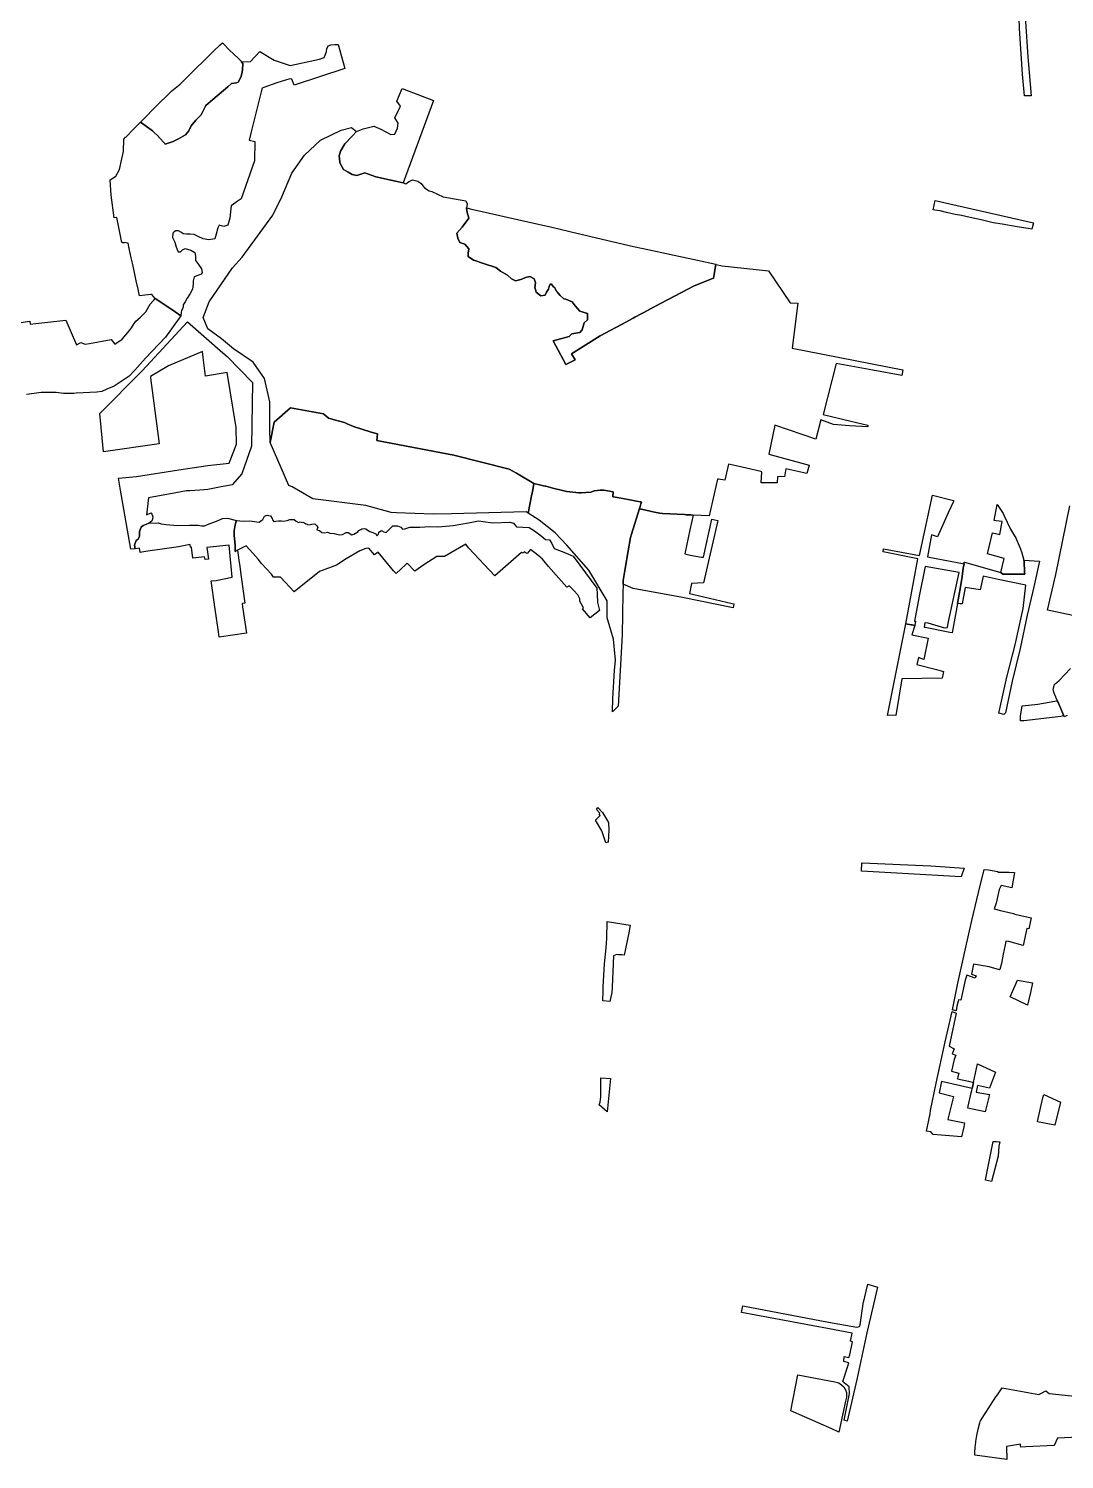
# Model space of a CAD drawing. Header units: inches. Extents: x 280195 to 293923, y 9098893 to 9120289.
# Drawn here: x 287681 to 289799, y 9101750 to 9104676 of the extents above; entities that cross this region are included whole.
import ezdxf

# ---------------------------------------------------------------- set-up
doc = ezdxf.new("R2010")
doc.units = ezdxf.units.IN
doc.header["$MEASUREMENT"] = 0
doc.layers.add('CIS', color=7, linetype='Continuous')

msp = doc.modelspace()

# ---------------------------------------------------------------- linework, layer by layer
at = {"layer": 'CIS'}
for points in [[(289731.5523, 9104538.4526), (289717.7938, 9104538.0293), (289713.9839, 9104582.2677), (289707.4222, 9104676.0362), (289706.9989, 9104696.9913), (289706.1522, 9104712.8663), (289717.794, 9104713.2896), (289719.4873, 9104690.2179), (289724.3556, 9104617.6161), (289731.5523, 9104538.4526)], [(288314.281, 9104643.2541), (288328.016, 9104594.1088), (288223.8361, 9104559.7129), (288219.2059, 9104571.9499), (288215.5678, 9104572.9422), (288188.448, 9104564.674), (288162.3464, 9104555.289), (288159.013, 9104554.0905), (288157.6901, 9104552.1061), (288135.4814, 9104462.1324), (288131.8932, 9104447.5955), (288143.4687, 9104444.9497), (288143.138, 9104404.9314), (288115.6874, 9104327.5406), (288105.3063, 9104320.4035), (288105.1041, 9104320.2645), (288105.1034, 9104320.2604), (288095.4349, 9104313.4419), (288094.112, 9104301.2049), (288092.789, 9104287.9757), (288088.4896, 9104273.4236), (288080.2213, 9104270.7778), (288070.9609, 9104273.4236), (288068.315, 9104268.4627), (288064.3754, 9104255.0653), (288061.7313, 9104246.074), (288049.5605, 9104243.9574), (288037.9188, 9104245.5449), (288027.8646, 9104250.3074), (288019.3979, 9104254.5407), (288011.4604, 9104255.5991), (288004.052, 9104255.5991), (287997.1729, 9104256.1282), (287993.4687, 9104258.7741), (287987.6478, 9104261.9491), (287982.3562, 9104261.9492), (287978.6519, 9104259.8324), (287976.0062, 9104257.1866), (287975.4771, 9104248.1907), (287980.2395, 9104238.6657), (287981.827, 9104231.2573), (287985.002, 9104223.849), (287987.1187, 9104219.0865), (287991.8812, 9104219.0865), (287996.1144, 9104223.3198), (288001.4062, 9104225.9657), (288012.5187, 9104222.7907), (288020.9854, 9104218.0281), (288022.5729, 9104210.6198), (288022.5728, 9104201.6239), (288028.3938, 9104193.1573), (288034.7438, 9104184.6906), (288035.8021, 9104176.7531), (288033.6854, 9104173.5781), (288026.8063, 9104170.9323), (288019.9271, 9104167.7572), (288017.8104, 9104159.8197), (288017.8104, 9104152.9405), (288016.2228, 9104142.8863), (288011.4604, 9104133.8905), (288005.6396, 9104124.3656), (288001.2898, 9104116.8513), (287997.4798, 9104110.9775), (287997.1623, 9104106.8501), (287996.0509, 9104102.7225), (287994.146, 9104100.8176), (287993.511, 9104098.7537), (287992.876, 9104095.7375), (287992.1201, 9104088.4746), (287976.177, 9104100.0881), (287939.7619, 9104123.6281), (287940.0002, 9104123.9405), (287936.4512, 9104128.0376), (287933.1177, 9104131.8751), (287931.3349, 9104131.6983), (287919.023, 9104130.4819), (287907.6969, 9104129.3754), (287904.8433, 9104142.6274), (287901.1535, 9104159.6655), (287897.484, 9104176.8091), (287893.9015, 9104193.3213), (287890.961, 9104207.1835), (287886.9065, 9104225.9044), (287884.5274, 9104236.9793), (287880.7264, 9104237.5719), (287877.7504, 9104238.0295), (287876.2494, 9104237.8688), (287874.451, 9104237.6708), (287873.4547, 9104237.5661), (287872.7888, 9104237.4945), (287872.7311, 9104237.4811), (287872.8579, 9104238.2902), (287872.0179, 9104238.0409), (287861.4181, 9104289.339), (287855.7295, 9104288.6775), (287850.1733, 9104334.8474), (287847.6597, 9104366.5975), (287859.4915, 9104374.184), (287867.1066, 9104387.3012), (287871.7369, 9104409.4601), (287873.5698, 9104417.8789), (287875.001, 9104424.4518), (287875.5446, 9104449.7122), (287879.2124, 9104453.4529), (287879.7083, 9104453.9587), (287895.2434, 9104469.8029), (287909.716, 9104484.5633), (287931.664, 9104468.3993), (287934.1411, 9104466.5751), (287935.6039, 9104465.1935), (287946.4567, 9104454.9433), (287947.6997, 9104453.6045), (287959.4473, 9104440.9514), (287960.304, 9104439.1449), (287976.6282, 9104444.9601), (287979.6871, 9104446.0498), (287987.9063, 9104450.498), (288002.1767, 9104458.2207), (288008.7913, 9104466.6874), (288013.2893, 9104477.0061), (288023.0788, 9104488.6478), (288033.6622, 9104499.4958), (288043.1872, 9104518.5458), (288058.0039, 9104530.4521), (288088.8015, 9104556.3813), (288095.7865, 9104563.0488), (288106.1306, 9104565.0174), (288109.595, 9104565.8655), (288115.945, 9104577.9305), (288118.8025, 9104590.4718), (288118.9612, 9104603.9656), (288116.2456, 9104607.9785), (288134.8698, 9104608.6609), (288153.7408, 9104629.1294), (288183.0302, 9104611.0317), (288216.2293, 9104600.062), (288276.0914, 9104613.2912), (288285.5471, 9104616.4253), (288287.611, 9104621.1878), (288290.151, 9104628.4903), (288290.786, 9104634.0466), (288293.961, 9104640.3966), (288299.3585, 9104642.4603), (288307.1372, 9104642.9366), (288314.281, 9104643.2541)], [(287976.6282, 9104444.9601), (287960.304, 9104439.1449), (287959.4473, 9104440.9514), (287947.6997, 9104453.6045), (287946.4567, 9104454.9433), (287935.6039, 9104465.1935), (287934.1411, 9104466.5751), (287931.664, 9104468.3993), (287909.716, 9104484.5633), (287912.3631, 9104487.2631), (287943.9341, 9104518.7423), (287950.4395, 9104525.0605), (287962.4863, 9104536.7604), (287974.1121, 9104548.0518), (287990.6922, 9104561.9712), (287995.3352, 9104565.8691), (288023.2362, 9104594.0542), (288023.6695, 9104594.4919), (288038.6606, 9104609.1271), (288052.1992, 9104622.3443), (288059.2563, 9104629.2951), (288072.55, 9104642.3888), (288077.2888, 9104646.4968), (288093.5851, 9104630.2485), (288099.1991, 9104624.6509), (288111.7651, 9104612.7786), (288115.2626, 9104609.4742), (288115.5707, 9104609.1474), (288115.5849, 9104609.1271), (288115.9593, 9104608.5925), (288116.2456, 9104607.9785), (288118.9612, 9104603.9656), (288118.8025, 9104590.4718), (288115.945, 9104577.9305), (288109.595, 9104565.8655), (288106.1306, 9104565.0174), (288095.7865, 9104563.0488), (288088.8015, 9104556.3813), (288058.0039, 9104530.4521), (288043.1872, 9104518.5458), (288033.6622, 9104499.4958), (288023.0788, 9104488.6478), (288013.2893, 9104477.0061), (288008.7913, 9104466.6874), (288002.1767, 9104458.2207), (287987.9063, 9104450.498), (287979.6871, 9104446.0498), (287976.6282, 9104444.9601)], [(288317.5109, 9104401.0816), (288317.5592, 9104403.3486), (288316.4828, 9104415.3639), (288318.9869, 9104424.8387), (288327.4527, 9104440.0031), (288342.8497, 9104455.4938), (288351.9293, 9104465.4034), (288365.1503, 9104470.4943), (288387.0532, 9104475.7995), (288401.6074, 9104470.2416), (288421.5204, 9104459.1285), (288430.2517, 9104459.5253), (288435.4111, 9104472.2254), (288436.9986, 9104482.1474), (288430.2517, 9104493.2598), (288441.7611, 9104516.6755), (288433.8236, 9104526.9943), (288445.2983, 9104553.098), (288508.9541, 9104528.5988), (288446.7642, 9104360.0164), (288391.3578, 9104372.2127), (288368.4574, 9104380.5269), (288352.507, 9104375.0603), (288342.6468, 9104376.976), (288334.9122, 9104382.0718), (288325.0763, 9104387.6183), (288317.5109, 9104401.0816)], [(288342.6468, 9104376.976), (288352.507, 9104375.0603), (288368.4574, 9104380.5269), (288391.3578, 9104372.2127), (288415.5613, 9104366.8848), (288446.7642, 9104360.0164), (288452.652, 9104358.5238), (288458.076, 9104361.9634), (288466.2781, 9104366.329), (288476.7291, 9104363.4186), (288483.7406, 9104358.7884), (288487.048, 9104353.8936), (288490.6198, 9104350.3216), (288500.3323, 9104343.6592), (288506.0347, 9104342.2057), (288529.1858, 9104331.6224), (288575.172, 9104323.241), (288577.7238, 9104317.0439), (288576.5331, 9104308.3121), (288576.5291, 9104308.3126), (288577.7198, 9104299.5814), (288581.048, 9104287.9667), (288567.7449, 9104269.3129), (288556.6854, 9104257.5125), (288558.6697, 9104246.7969), (288563.0354, 9104238.4625), (288563.0392, 9104238.4619), (288573.3543, 9104234.8912), (288581.6885, 9104225.3657), (288581.6685, 9104225.26), (288579.7081, 9104216.6344), (288579.7081, 9104209.577), (288579.7041, 9104209.4906), (288591.2135, 9104202.3468), (288591.2173, 9104202.3462), (288591.4623, 9104202.2604), (288611.4582, 9104195.203), (288636.5511, 9104186.9694), (288636.8545, 9104186.8692), (288645.9824, 9104179.7249), (288660.2699, 9104171.7874), (288668.6042, 9104163.8498), (288668.6048, 9104163.853), (288668.6083, 9104163.8499), (288676.4929, 9104159.7751), (288685.2997, 9104162.241), (288689.722, 9104163.4794), (288697.1834, 9104166.628), (288706.3115, 9104168.6124), (288715.0428, 9104164.2467), (288717.424, 9104155.5155), (288716.6303, 9104145.5936), (288717.6191, 9104141.968), (288719.0116, 9104136.8623), (288728.9335, 9104129.3218), (288737.2616, 9104130.8196), (288740.4366, 9104136.6934), (288744.4053, 9104142.8847), (288745.5166, 9104148.1234), (288747.5803, 9104153.2034), (288750.7553, 9104153.0447), (288754.0891, 9104148.4409), (288757.1053, 9104145.2658), (288758.5341, 9104142.5672), (288759.9629, 9104139.0747), (288762.3441, 9104137.1696), (288764.0904, 9104134.7884), (288768.2178, 9104130.1845), (288775.6917, 9104123.2323), (288779.7335, 9104122.1779), (288792.4336, 9104117.0185), (288799.1465, 9104108.4639), (288808.6393, 9104097.5716), (288824.3953, 9104093.3645), (288824.1234, 9104086.5687), (288823.8661, 9104080.1355), (288817.2515, 9104074.05), (288813.0182, 9104059.7625), (288808.2557, 9104053.9416), (288792.116, 9104051.5603), (288786.2952, 9104046.2687), (288753.8101, 9104037.1545), (288779.5319, 9103989.1098), (288798.9951, 9103998.6436), (288791.5869, 9104010.8144), (288849.7821, 9104047.2014), (288903.934, 9104076.2529), (288908.5513, 9104078.7313), (288908.5543, 9104078.7328), (288917.5078, 9104083.536), (288921.0817, 9104085.4533), (288949.1724, 9104100.5228), (288950.1745, 9104101.0604), (288973.0782, 9104113.3474), (288988.8612, 9104121.5401), (289042.3992, 9104149.3308), (289081.4763, 9104165.2511), (289086.7549, 9104193.2274), (289086.8353, 9104193.5838), (289099.6154, 9104190.8374), (289194.1207, 9104180.6392), (289238.4385, 9104115.1547), (289254.1254, 9104114.257), (289242.5829, 9104021.9173), (289468.8021, 9103977.5995), (289466.9713, 9103966.2449), (289407.929, 9103977.2822), (289332.9168, 9103990.5936), (289306.1524, 9103886.2469), (289362.717, 9103872.9055), (289397.2061, 9103864.7709), (289397.2061, 9103861.1328), (289359.7361, 9103863.619), (289327.4221, 9103865.7631), (289301.1651, 9103875.4953), (289291.0308, 9103836.3195), (289207.3672, 9103864.4401), (289195.1302, 9103805.2394), (289277.0664, 9103782.7728), (289272.4802, 9103765.8393), (289230.0133, 9103775.4859), (289227.1029, 9103759.0817), (289217.9748, 9103760.0078), (289212.5508, 9103758.9494), (289211.7656, 9103746.9897), (289188.2088, 9103746.6112), (289179.2971, 9103746.9341), (289180.7407, 9103769.4005), (289178.483, 9103769.9438), (289140.6999, 9103778.6858), (289112.2799, 9103785.2614), (289105.1873, 9103752.5752), (289105.0872, 9103752.097), (289091.7505, 9103754.1155), (289089.7724, 9103754.4149), (289073.0035, 9103679.4851), (289040.0718, 9103681.0362), (289035.6885, 9103681.2426), (289025.9493, 9103681.7012), (289022.1431, 9103681.8806), (288977.1594, 9103683.9993), (288971.9509, 9103684.5063), (288960.8436, 9103687.0408), (288934.6134, 9103693.0263), (288933.3504, 9103693.3145), (288930.3387, 9103694.0017), (288931.7456, 9103698.4897), (288933.3504, 9103703.6093), (288934.5591, 9103707.4651), (288933.3504, 9103707.7395), (288931.8073, 9103708.0896), (288924.2556, 9103709.4762), (288907.0824, 9103712.6295), (288884.7729, 9103716.7259), (288877.2549, 9103718.1063), (288875.6097, 9103718.4084), (288876.5622, 9103728.2509), (288857.7503, 9103731.5053), (288850.2096, 9103731.8228), (288837.827, 9103730.3147), (288833.0202, 9103728.7306), (288830.8421, 9103728.0128), (288820.6027, 9103727.1397), (288811.4266, 9103726.5881), (288806.077, 9103726.2665), (288781.9026, 9103729.323), (288778.4545, 9103729.7591), (288770.0414, 9103731.8917), (288753.4769, 9103736.0908), (288743.2857, 9103738.6743), (288739.0632, 9103739.7447), (288737.77, 9103740.0725), (288734.1292, 9103740.9954), (288725.9809, 9103743.0609), (288714.4738, 9103745.5154), (288678.8189, 9103766.4124), (288678.7727, 9103766.4395), (288664.1823, 9103774.9907), (288550.4113, 9103803.4335), (288425.5449, 9103827.0427), (288392.9839, 9103833.1992), (288394.6435, 9103847.1396), (288381.5798, 9103850.1064), (288345.3789, 9103862.1337), (288332.527, 9103867.7972), (288327.3312, 9103870.0868), (288311.4639, 9103874.426), (288298.8036, 9103877.8881), (288294.4612, 9103879.0755), (288284.2394, 9103887.7895), (288216.3742, 9103900.0066), (288183.3012, 9103870.9023), (288175.3637, 9103829.2304), (288174.2193, 9103857.4674), (288174.4742, 9103890.3988), (288174.6435, 9103912.2569), (288163.3986, 9103959.8819), (288140.2476, 9103993.6165), (288099.8985, 9104020.7363), (288075.4245, 9104041.2416), (288047.6432, 9104061.7468), (288037.7213, 9104084.8979), (288050.289, 9104116.648), (288097.9141, 9104186.7627), (288118.0573, 9104208.1648), (288180.6168, 9104294.4251), (288198.8731, 9104331.3345), (288219.1137, 9104379.7534), (288245.3076, 9104416.6628), (288278.2482, 9104447.6191), (288320.1122, 9104468.1491), (288341.5732, 9104473.075), (288351.9293, 9104465.4034), (288342.8497, 9104455.4938), (288327.4527, 9104440.0031), (288318.9869, 9104424.8387), (288316.4828, 9104415.3639), (288317.5592, 9104403.3486), (288317.5109, 9104401.0816), (288325.0763, 9104387.6183), (288334.9122, 9104382.0718), (288342.6468, 9104376.976)], [(288577.4133, 9104308.9042), (288584.2112, 9104307.247), (288623.7038, 9104298.1686), (288681.0512, 9104285.1738), (288751.2124, 9104269.2914), (288802.049, 9104257.529), (288822.4257, 9104252.7822), (288825.5727, 9104251.7506), (288830.6363, 9104250.4623), (288918.3377, 9104230.3173), (288937.7704, 9104226.141), (289049.2856, 9104202.175), (289086.5201, 9104194.1727), (289086.5241, 9104194.172), (289086.9449, 9104194.0696), (289086.7549, 9104193.2274), (289081.4763, 9104165.2511), (289042.3992, 9104149.3308), (288988.8612, 9104121.5401), (288973.0782, 9104113.3474), (288950.1745, 9104101.0604), (288949.1724, 9104100.5228), (288921.0817, 9104085.4533), (288917.5078, 9104083.536), (288908.5543, 9104078.7328), (288908.5513, 9104078.7313), (288903.934, 9104076.2529), (288849.7821, 9104047.2014), (288791.5869, 9104010.8144), (288798.9951, 9103998.6436), (288779.5319, 9103989.1098), (288753.8101, 9104037.1545), (288786.2952, 9104046.2687), (288792.116, 9104051.5603), (288808.2557, 9104053.9416), (288813.0182, 9104059.7625), (288817.2515, 9104074.05), (288823.8661, 9104080.1355), (288824.1234, 9104086.5687), (288824.3953, 9104093.3645), (288808.6393, 9104097.5716), (288799.1465, 9104108.4639), (288792.4336, 9104117.0185), (288779.7335, 9104122.1779), (288775.6917, 9104123.2323), (288768.2178, 9104130.1845), (288764.0904, 9104134.7884), (288762.3441, 9104137.1696), (288759.9629, 9104139.0747), (288758.5341, 9104142.5672), (288757.1053, 9104145.2658), (288754.0891, 9104148.4409), (288750.7553, 9104153.0447), (288747.5803, 9104153.2034), (288745.5166, 9104148.1234), (288744.4053, 9104142.8847), (288740.4366, 9104136.6934), (288737.2616, 9104130.8196), (288728.9335, 9104129.3218), (288719.0116, 9104136.8623), (288717.6191, 9104141.968), (288716.6303, 9104145.5936), (288717.424, 9104155.5155), (288715.0428, 9104164.2467), (288706.3115, 9104168.6124), (288697.1834, 9104166.628), (288689.722, 9104163.4794), (288685.2997, 9104162.241), (288676.4929, 9104159.7751), (288668.6083, 9104163.8499), (288668.6048, 9104163.853), (288668.6042, 9104163.8498), (288660.2699, 9104171.7874), (288645.9824, 9104179.7249), (288636.8545, 9104186.8692), (288636.5511, 9104186.9694), (288611.4582, 9104195.203), (288591.4623, 9104202.2604), (288591.2173, 9104202.3462), (288591.2135, 9104202.3468), (288579.7041, 9104209.4906), (288579.7081, 9104209.577), (288579.7081, 9104216.6344), (288581.6685, 9104225.26), (288581.6885, 9104225.3657), (288573.3543, 9104234.8912), (288563.0392, 9104238.4619), (288563.0354, 9104238.4625), (288558.6697, 9104246.7969), (288556.6854, 9104257.5125), (288567.7449, 9104269.3129), (288581.048, 9104287.9667), (288577.7198, 9104299.5814), (288576.5291, 9104308.3126), (288576.5331, 9104308.3121), (288576.678, 9104309.3746), (288577.4133, 9104308.9042)], [(289534.5249, 9104304.4565), (289534.1399, 9104304.5118), (289531.1039, 9104304.9482), (289535.1644, 9104324.2656), (289736.2799, 9104278.6736), (289732.5563, 9104265.6047), (289725.1222, 9104267.2082), (289702.5748, 9104270.4854), (289671.7688, 9104275.5979), (289653.8094, 9104278.4819), (289629.2958, 9104284.5119), (289606.6174, 9104289.1001), (289589.0514, 9104293.2949), (289576.0735, 9104295.3923), (289558.3416, 9104299.538), (289545.2897, 9104302.9092), (289534.5249, 9104304.4565)], [(288005.715, 9104076.1618), (288078.3807, 9104012.6071), (288087.1369, 9104004.8811), (288138.9835, 9103952.2378), (288136.8207, 9103821.6392), (288116.93, 9103764.9385), (288097.3077, 9103742.5505), (288071.2462, 9103737.9203), (288047.5659, 9103732.8932), (288031.4263, 9103731.7026), (288010.5242, 9103730.6443), (288004.0419, 9103730.512), (287981.9491, 9103726.6755), (287926.5188, 9103716.2244), (287922.1532, 9103681.5639), (287930.8843, 9103685.7973), (287932.3396, 9103684.739), (287935.2501, 9103677.5952), (287934.5886, 9103672.3035), (287932.0751, 9103667.8056), (287927.1803, 9103664.1014), (287920.5657, 9103661.7202), (287915.1417, 9103659.7358), (287911.5698, 9103656.4285), (287907.8656, 9103647.168), (287907.9979, 9103637.9076), (287905.0875, 9103631.6899), (287900.8542, 9103629.1763), (287897.9437, 9103619.6513), (287899.1589, 9103612.1659), (287889.9329, 9103610.8506), (287869.2677, 9103731.8897), (287865.0668, 9103756.495), (287901.5487, 9103760.1101), (287988.1069, 9103773.5089), (288047.599, 9103782.0705), (288090.9908, 9103786.833), (288106.4397, 9103825.7755), (288105.4475, 9103860.1714), (288086.9267, 9103972.6195), (288042.6089, 9103964.682), (288037.9334, 9104003.3168), (288037.0154, 9104015.5985), (287966.8477, 9103986.2297), (287930.1764, 9103964.4809), (287930.6241, 9103961.4885), (287947.8506, 9103826.3682), (287834.0796, 9103810.4931), (287826.6711, 9103888.2808), (287913.4547, 9103975.5935), (288005.715, 9104076.1618)], [(288709.7794, 9103720.576), (288702.7786, 9103684.698), (288698.8645, 9103687.1942), (288545.7071, 9103683.6324), (288508.2727, 9103682.7618), (288433.5071, 9103685.7616), (288422.5475, 9103686.2013), (288370.6891, 9103700.7535), (288262.2097, 9103713.9825), (288220.141, 9103738.5889), (288214.7709, 9103740.847), (288213.4066, 9103741.4207), (288175.3637, 9103829.2304), (288183.3012, 9103870.9023), (288216.3742, 9103900.0066), (288284.2394, 9103887.7895), (288294.4612, 9103879.0755), (288298.8036, 9103877.8881), (288311.4639, 9103874.426), (288327.3312, 9103870.0868), (288332.527, 9103867.7972), (288345.3789, 9103862.1337), (288381.5798, 9103850.1064), (288394.6435, 9103847.1396), (288392.9839, 9103833.1992), (288425.5449, 9103827.0427), (288550.4113, 9103803.4335), (288664.1823, 9103774.9907), (288678.7727, 9103766.4395), (288678.8189, 9103766.4124), (288714.4738, 9103745.5154), (288714.4695, 9103745.4926), (288711.2493, 9103728.2872), (288710.4366, 9103723.9448), (288709.7794, 9103720.576)], [(288781.9026, 9103729.323), (288806.077, 9103726.2665), (288811.4266, 9103726.5881), (288820.6027, 9103727.1397), (288830.8421, 9103728.0128), (288833.0202, 9103728.7306), (288837.827, 9103730.3147), (288850.2096, 9103731.8228), (288857.7503, 9103731.5053), (288876.5622, 9103728.2509), (288875.6097, 9103718.4084), (288877.2549, 9103718.1063), (288884.7729, 9103716.7259), (288907.0824, 9103712.6295), (288924.2556, 9103709.4762), (288931.8073, 9103708.0896), (288933.3504, 9103707.7395), (288934.5591, 9103707.4651), (288933.3504, 9103703.6093), (288931.7456, 9103698.4897), (288930.3387, 9103694.0017), (288913.9682, 9103641.7778), (288911.8853, 9103635.3021), (288907.223, 9103607.9132), (288901.0279, 9103571.5201), (288896.8248, 9103546.8295), (288896.7048, 9103539.9221), (288896.3634, 9103520.2797), (288894.8944, 9103435.7163), (288886.611, 9103289.8223), (288875.2945, 9103278.9019), (288875.608, 9103306.0651), (288879.3121, 9103363.2152), (288881.213, 9103384.3647), (288877.2443, 9103427.3883), (288864.3326, 9103470.9917), (288864.3326, 9103505.2818), (288826.6749, 9103568.0851), (288781.8883, 9103619.582), (288757.6184, 9103644.6821), (288725.0747, 9103670.479), (288702.7786, 9103684.698), (288709.7794, 9103720.576), (288710.4366, 9103723.9448), (288711.2493, 9103728.2872), (288714.4695, 9103745.4926), (288714.4738, 9103745.5154), (288725.9809, 9103743.0609), (288734.1292, 9103740.9954), (288737.77, 9103740.0725), (288739.0632, 9103739.7447), (288743.2857, 9103738.6743), (288753.4769, 9103736.0908), (288770.0414, 9103731.8917), (288778.4545, 9103729.7591), (288781.9026, 9103729.323)], [(289561.8262, 9103685.3116), (289540.0711, 9103636.5347), (289527.6949, 9103640.5969), (289519.1284, 9103595.8004), (289594.0787, 9103580.9939), (289592.5188, 9103572.1745), (289590.1526, 9103555.5283), (289588.8874, 9103546.6283), (289587.5241, 9103538.8655), (289586.6667, 9103533.9831), (289583.3417, 9103515.0499), (289580.7303, 9103500.1802), (289570.149, 9103439.9287), (289565.2532, 9103440.5493), (289514.4054, 9103450.8946), (289513.5173, 9103451.0753), (289514.6684, 9103461.0729), (289519.9078, 9103460.3078), (289553.9704, 9103450.4184), (289560.2543, 9103450.749), (289561.577, 9103459.6788), (289584.3975, 9103563.5279), (289514.9442, 9103575.4342), (289502.0458, 9103514.9107), (289492.6594, 9103464.2865), (289495.1772, 9103463.9188), (289493.5578, 9103455.1363), (289488.131, 9103456.2404), (289485.8812, 9103456.6981), (289475.0104, 9103458.656), (289499.6418, 9103591.313), (289428.7456, 9103605.9221), (289429.4681, 9103611.7573), (289503.1752, 9103598.4927), (289529.8926, 9103721.4016), (289572.6693, 9103710.9246), (289572.4638, 9103708.3299), (289561.8262, 9103685.3116)], [(289120.0741, 9103500.3545), (289123.3297, 9103499.7201), (289121.8745, 9103491.3857), (289018.5356, 9103512.554), (288917.2249, 9103530.6729), (288896.7048, 9103539.9221), (288896.8248, 9103546.8295), (288901.0279, 9103571.5201), (288907.223, 9103607.9132), (288911.8853, 9103635.3021), (288913.9682, 9103641.7778), (288930.3387, 9103694.0017), (288933.3504, 9103693.3145), (288934.6134, 9103693.0263), (288960.8436, 9103687.0408), (288971.9509, 9103684.5063), (288977.1594, 9103683.9993), (289022.1431, 9103681.8806), (289025.9493, 9103681.7012), (289035.6885, 9103681.2426), (289040.0718, 9103681.0362), (289033.587, 9103650.7831), (289023.4408, 9103601.7846), (289033.9386, 9103598.6023), (289056.8893, 9103594.5067), (289061.3609, 9103594.9421), (289077.9967, 9103672.8667), (289090.5732, 9103670.0376), (289061.4081, 9103542.6322), (289036.6431, 9103541.0447), (289032.5156, 9103520.4072), (289062.0626, 9103513.6403), (289120.0741, 9103500.3545)], [(289674.1373, 9103683.9476), (289676.141, 9103679.1513), (289682.175, 9103666.0972), (289689.4885, 9103652.0961), (289697.5017, 9103638.4835), (289700.0538, 9103634.4582), (289700.9552, 9103632.4724), (289706.8931, 9103618.27), (289708.753, 9103613.0648), (289712.073, 9103603.7739), (289716.4808, 9103589.0249), (289717.0855, 9103586.7515), (289717.27, 9103583.3767), (289717.672, 9103567.1284), (289717.6676, 9103565.4253), (289717.6975, 9103565.1548), (289718.2813, 9103559.866), (289673.4826, 9103560.2823), (289669.6664, 9103563.5115), (289676.4182, 9103592.2802), (289642.3654, 9103601.3805), (289652.0363, 9103644.7854), (289667.6115, 9103641.011), (289672.3084, 9103667.4312), (289659.7911, 9103669.2968), (289655.8691, 9103669.4861), (289661.9182, 9103702.8019), (289674.1373, 9103683.9476)], [(288017.1227, 9103592.5273), (288014.0551, 9103615.4879), (288011.8326, 9103615.4086), (288011.4356, 9103620.6473), (287987.6231, 9103616.2817), (287963.4931, 9103612.3923), (287920.3923, 9103606.1216), (287909.4537, 9103604.3302), (287908.1274, 9103613.1967), (287899.1589, 9103612.1659), (287897.9437, 9103619.6513), (287900.8542, 9103629.1763), (287905.0875, 9103631.6899), (287907.9979, 9103637.9076), (287907.8656, 9103647.168), (287911.5698, 9103656.4285), (287915.1417, 9103659.7358), (287927.1803, 9103664.1014), (287945.6913, 9103664.6946), (287952.0413, 9103662.9748), (287962.3601, 9103661.5196), (287985.3788, 9103659.6675), (288009.853, 9103659.9321), (288017.4014, 9103659.9718), (288027.5615, 9103660.3951), (288034.3348, 9103658.9134), (288040.8965, 9103659.1252), (288047.2465, 9103661.6651), (288057.6182, 9103665.6868), (288068.8365, 9103669.9201), (288077.5149, 9103673.9418), (288087.675, 9103674.3652), (288106.0507, 9103669.816), (288104.4538, 9103663.5783), (288102.664, 9103656.5868), (288101.1112, 9103648.7672), (288101.667, 9103639.5164), (288103.1932, 9103618.663), (288103.5107, 9103606.3864), (288108.199, 9103608.8076), (288111.0208, 9103588.9022), (288112.9299, 9103575.5976), (288115.9897, 9103554.2737), (288123.2919, 9103500.7492), (288117.5372, 9103499.9554), (288118.331, 9103493.0763), (288126.352, 9103439.7301), (288070.8954, 9103431.2264), (288069.2699, 9103441.974), (288061.7091, 9103493.1336), (288054.5653, 9103546.1827), (288064.4872, 9103546.8441), (288097.2536, 9103553.8278), (288091.3175, 9103619.3956), (288045.809, 9103614.8976), (288048.7194, 9103590.9528), (288042.2371, 9103589.8945), (288040.7819, 9103595.583), (288017.1227, 9103592.5273)], [(288182.2664, 9103667.7908), (288183.457, 9103667.6587), (288186.4997, 9103668.4524), (288191.9237, 9103669.3784), (288198.2737, 9103669.3784), (288202.5071, 9103668.3201), (288209.7831, 9103669.7753), (288215.3394, 9103671.7597), (288221.5571, 9103672.0242), (288223.9384, 9103671.892), (288228.4363, 9103668.3201), (288233.0665, 9103665.8065), (288236.5061, 9103667.394), (288240.7394, 9103665.6742), (288242.1946, 9103666.0711), (288245.1052, 9103664.7482), (288247.8832, 9103663.1607), (288248.9415, 9103663.0284), (288251.0582, 9103662.3669), (288251.6816, 9103661.4178), (288255.3858, 9103661.2061), (288260.1483, 9103662.3701), (288266.1808, 9103663.0052), (288270.4142, 9103658.7718), (288272.3192, 9103655.1736), (288270.5199, 9103650.9402), (288276.1292, 9103649.0352), (288280.9975, 9103645.5427), (288286.395, 9103644.696), (288292.216, 9103645.8603), (288296.7667, 9103643.9552), (288305.9742, 9103643.426), (288310.9484, 9103641.8385), (288317.7218, 9103640.4627), (288323.2251, 9103641.4152), (288330.4218, 9103645.331), (288334.6551, 9103645.2252), (288341.746, 9103640.7802), (288346.5085, 9103641.8385), (288354.2343, 9103646.3895), (288356.1393, 9103649.3528), (288360.161, 9103651.3636), (288362.5952, 9103653.0569), (288367.6752, 9103653.6919), (288370.4269, 9103652.4219), (288373.4961, 9103650.517), (288378.9994, 9103647.3419), (288385.1377, 9103645.5427), (288391.1702, 9103642.4735), (288393.4457, 9103638.7694), (288396.3561, 9103641.9444), (288397.1498, 9103646.1777), (288402.4415, 9103649.0881), (288407.7332, 9103646.707), (288412.2311, 9103645.1194), (288415.1415, 9103647.7652), (288420.4332, 9103653.7183), (288426.2541, 9103658.8777), (288435.6468, 9103658.8777), (288442.1291, 9103656.3642), (288445.5687, 9103652.3954), (288450.5958, 9103652.5278), (288460.9145, 9103655.9673), (288481.2874, 9103655.9673), (288501.6605, 9103657.5548), (288516.7418, 9103656.7611), (288526.0022, 9103657.5548), (288549.0209, 9103659.8302), (288580.771, 9103664.9102), (288601.3027, 9103669.3553), (288610.6161, 9103667.4503), (288630.5128, 9103664.9102), (288665.438, 9103666.6036), (288672.8462, 9103664.4869), (288678.9846, 9103656.8669), (288704.5963, 9103655.3852), (288715.3913, 9103648.6119), (288729.1497, 9103638.4519), (288737.828, 9103630.6202), (288746.2947, 9103630.1968), (288751.3747, 9103623.0002), (288756.0314, 9103612.6285), (288775.7164, 9103605.0085), (288794.7665, 9103597.1768), (288808.3132, 9103578.5501), (288843.0266, 9103531.1366), (288843.8732, 9103518.86), (288844.2966, 9103502.3499), (288848.5299, 9103485.6282), (288829.4844, 9103470.8677), (288813.6093, 9103488.9653), (288816.1494, 9103491.3465), (288808.0531, 9103504.9991), (288808.2118, 9103509.6028), (288804.4018, 9103517.5403), (288795.5118, 9103527.3829), (288786.7806, 9103536.4316), (288781.8593, 9103533.7329), (288765.6668, 9103552.1479), (288744.2356, 9103575.4842), (288731.6942, 9103590.883), (288722.1692, 9103599.138), (288707.4054, 9103610.7269), (288700.4204, 9103601.9955), (288694.5466, 9103605.9643), (288692.9591, 9103603.1068), (288689.1491, 9103604.5355), (288634.8565, 9103556.5929), (288580.458, 9103614.1135), (288574.9547, 9103621.5218), (288531.563, 9103595.9101), (288515.6879, 9103596.3334), (288489.1928, 9103579.1972), (288470.6437, 9103566.5119), (288454.9275, 9103582.5985), (288452.1986, 9103580.0095), (288432.4837, 9103561.3048), (288427.5361, 9103567.1505), (288395.6853, 9103604.7827), (288388.7318, 9103599.7589), (288376.9842, 9103613.0145), (288370.4756, 9103612.3002), (288358.1723, 9103607.8552), (288330.645, 9103591.4033), (288310.96, 9103578.4916), (288276.2466, 9103565.6859), (288223.859, 9103523.6699), (288196.4481, 9103554.0441), (288182.1275, 9103554.075), (288177.6296, 9103559.7635), (288157.6535, 9103581.9886), (288150.6685, 9103590.4552), (288139.7147, 9103602.679), (288126.0532, 9103618.0281), (288108.199, 9103608.8076), (288103.5107, 9103606.3864), (288103.1932, 9103618.663), (288101.667, 9103639.5164), (288101.1112, 9103648.7672), (288102.664, 9103656.5868), (288104.4538, 9103663.5783), (288106.0507, 9103669.816), (288120.0366, 9103668.5935), (288133.6848, 9103669.4001), (288152.633, 9103666.2239), (288158.057, 9103670.1722), (288159.9091, 9103672.1565), (288163.7454, 9103678.5066), (288169.0372, 9103681.0201), (288175.7841, 9103679.0357), (288179.4883, 9103674.0086), (288180.1497, 9103670.8336), (288182.2664, 9103667.7908)], [(289748.1543, 9103586.6927), (289736.7172, 9103534.4175), (289723.541, 9103476.1561), (289708.6184, 9103408.211), (289692.4258, 9103341.3771), (289678.6145, 9103276.607), (289675.4395, 9103272.7971), (289665.597, 9103276.1307), (289681.3133, 9103349.1559), (289698.6611, 9103415.7605), (289715.1271, 9103489.6499), (289720.7271, 9103537.7415), (289663.8508, 9103549.0225), (289633.2004, 9103555.9979), (289627.0207, 9103527.9087), (289596.5406, 9103532.83), (289590.0319, 9103499.1749), (289585.9044, 9103499.3337), (289580.7303, 9103500.1802), (289583.3417, 9103515.0499), (289586.6667, 9103533.9831), (289587.5241, 9103538.8655), (289588.8874, 9103546.6283), (289590.1526, 9103555.5283), (289592.5188, 9103572.1745), (289594.0787, 9103580.9939), (289594.7064, 9103584.5239), (289595.336, 9103584.3634), (289669.6664, 9103563.5115), (289673.4826, 9103560.2823), (289718.2813, 9103559.866), (289717.6975, 9103565.1548), (289717.6676, 9103565.4253), (289717.672, 9103567.1284), (289717.27, 9103583.3767), (289717.0855, 9103586.7515), (289716.4808, 9103589.0249), (289748.1543, 9103586.6927)], [(289493.5578, 9103455.1363), (289487.6011, 9103436.0509), (289520.6741, 9103429.4363), (289511.6783, 9103385.5154), (289500.7816, 9103389.8922), (289497.6553, 9103375.4613), (289537.6075, 9103365.407), (289551.8924, 9103361.3477), (289551.8268, 9103360.9663), (289549.4581, 9103347.1973), (289466.8141, 9103345.9789), (289454.7927, 9103270.9506), (289438.3885, 9103271.7443), (289437.8594, 9103270.9505), (289475.0104, 9103458.656), (289485.8812, 9103456.6981), (289488.131, 9103456.2404), (289493.5578, 9103455.1363)], [(289745.1479, 9103293.9552), (289779.724, 9103300.1383), (289785.0537, 9103301.2828), (289792.8507, 9103283.007), (289797.6571, 9103271.7409), (289798.1064, 9103270.2168), (289794.7837, 9103269.4474), (289791.8471, 9103269.2231), (289716.5582, 9103260.4469), (289709.265, 9103260.0312), (289709.8939, 9103269.5831), (289712.7158, 9103290.6656), (289745.1479, 9103293.9552)], [(288866.545, 9103012.1689), (288861.3856, 9103010.846), (288853.0512, 9103035.5846), (288840.6157, 9103057.2805), (288850.2731, 9103066.6732), (288847.6272, 9103070.1128), (288849.2148, 9103071.3033), (288842.3356, 9103078.9764), (288845.2514, 9103082.8039), (288854.6387, 9103072.8909), (288867.0741, 9103052.1212), (288867.471, 9103036.3784), (288866.545, 9103012.1689)], [(289594.4276, 9102958.7637), (289588.0776, 9102941.3012), (289384.0834, 9102952.6783), (289385.1483, 9102970.0209), (289385.9284, 9102969.9852), (289526.2232, 9102963.5772), (289594.4276, 9102958.7637)], [(289697.1466, 9102950.3408), (289691.5904, 9102918.5908), (289670.1591, 9102923.6178), (289665.7534, 9102915.2949), (289659.7525, 9102887.3456), (289655.8972, 9102875.4635), (289668.8375, 9102872.5039), (289694.9965, 9102866.5209), (289697.6874, 9102865.172), (289731.5541, 9102857.6314), (289726.527, 9102835.0095), (289722.6905, 9102835.5387), (289714.8853, 9102801.0105), (289685.5165, 9102808.8157), (289679.7237, 9102809.9177), (289678.3368, 9102801.8733), (289674.4757, 9102783.0505), (289670.6146, 9102764.2278), (289667.0104, 9102751.4494), (289666.9366, 9102751.1877), (289645.6135, 9102757.2362), (289613.6893, 9102762.9423), (289609.595, 9102742.0779), (289619.2523, 9102738.9029), (289616.5689, 9102733.7948), (289600.07, 9102740.2259), (289596.1012, 9102730.0394), (289587.37, 9102688.7643), (289582.8721, 9102689.6903), (289582.1489, 9102686.7677), (289579.697, 9102676.8581), (289577.9773, 9102667.4652), (289570.6354, 9102669.5301), (289581.4521, 9102723.6294), (289596.5862, 9102791.0453), (289609.9213, 9102852.2171), (289623.468, 9102909.1556), (289635.4789, 9102956.1604), (289644.2114, 9102955.5107), (289663.1556, 9102952.124), (289663.2615, 9102950.9598), (289685.4495, 9102950.6133), (289697.1466, 9102950.3408)], [(288908.3559, 9102826.7745), (288898.7372, 9102781.3452), (288894.013, 9102781.6131), (288893.2313, 9102781.6056), (288887.4536, 9102782.0188), (288884.3806, 9102782.6873), (288877.5587, 9102779.5009), (288874.5954, 9102715.5775), (288873.9604, 9102704.5708), (288869.727, 9102686.1558), (288855.3674, 9102687.8603), (288855.944, 9102707.9812), (288856.1851, 9102716.3945), (288858.5183, 9102763.0217), (288861.9328, 9102796.3463), (288863.8532, 9102815.088), (288864.2282, 9102849.5292), (288911.0246, 9102842.0497), (288908.3559, 9102826.7745)], [(289688.4334, 9102695.7395), (289703.2598, 9102729.634), (289734.3223, 9102724.1691), (289729.9786, 9102704.3811), (289725.6349, 9102687.489), (289723.7341, 9102678.6066), (289688.4334, 9102695.7395)], [(289613.363, 9102520.3303), (289610.7522, 9102508.4925), (289547.6977, 9102522.9059), (289543.4644, 9102499.1992), (289572.6744, 9102492.2142), (289561.8345, 9102448.5779), (289561.0327, 9102444.8007), (289595.2612, 9102438.2526), (289593.49, 9102430.2215), (289588.9328, 9102409.5587), (289530.7941, 9102413.9988), (289526.5454, 9102419.5995), (289517.4762, 9102421.3832), (289524.9349, 9102456.6352), (289525.261, 9102463.6391), (289536.9027, 9102519.3076), (289555.741, 9102603.5511), (289569.9757, 9102665.5831), (289570.1598, 9102665.5118), (289577.9954, 9102662.477), (289563.7844, 9102594.661), (289574.1561, 9102589.581), (289569.7111, 9102578.9976), (289577.3312, 9102576.4578), (289573.9444, 9102567.991), (289568.4411, 9102543.8609), (289583.2578, 9102539.8393), (289581.2918, 9102532.1491), (289580.506, 9102528.1976), (289603.3661, 9102523.1175), (289613.363, 9102520.3303)], [(289658.5345, 9102541.7557), (289645.9112, 9102508.7242), (289621.9928, 9102514.4392), (289618.8178, 9102501.1042), (289645.9112, 9102496.0242), (289637.4445, 9102460.6758), (289601.8077, 9102467.9361), (289602.7477, 9102472.1984), (289608.756, 9102499.4413), (289609.7879, 9102504.1201), (289610.7522, 9102508.4925), (289613.363, 9102520.3303), (289621.8317, 9102558.7297), (289658.5345, 9102541.7557)], [(288870.7854, 9102529.0353), (288863.9591, 9102460.7726), (288847.6501, 9102474.7725), (288849.6329, 9102480.2201), (288850.8382, 9102485.8907), (288851.2426, 9102491.6737), (288851.1946, 9102493.6702), (288851.1859, 9102530.1461), (288870.7854, 9102529.0353)], [(289791.3199, 9102480.3461), (289780.0605, 9102433.1878), (289744.5898, 9102440.1524), (289744.6905, 9102440.6042), (289755.6089, 9102489.599), (289757.0761, 9102496.183), (289791.3199, 9102480.3461)], [(289653.9583, 9102400.2088), (289660.1563, 9102399.8536), (289665.0736, 9102399.5728), (289667.0057, 9102399.4626), (289665.076, 9102390.6155), (289663.6472, 9102369.978), (289650.1535, 9102318.2254), (289638.0884, 9102321.2416), (289637.9297, 9102321.5591), (289653.9583, 9102400.2088)], [(289387.6092, 9102068.4158), (289397.1818, 9102108.4204), (289417.2426, 9102102.0708), (289395.0176, 9102008.7256), (289374.6975, 9101913.4754), (289355.2241, 9101827.9619), (289349.0858, 9101829.8669), (289360.0925, 9101884.477), (289359.0923, 9101898.0794), (289348.8741, 9101906.7021), (289345.9724, 9101909.4218), (289355.8714, 9101938.4705), (289358.8226, 9101947.1305), (289348.4509, 9101950.0938), (289349.2197, 9101960.1615), (289358.7555, 9101958.4081), (289360.5158, 9101963.6404), (289366.0192, 9101990.0989), (289361.7858, 9101991.7923), (289365.3735, 9102007.9911), (289314.7654, 9102017.7129), (289138.9004, 9102050.424), (289141.8636, 9102064.1824), (289316.9124, 9102030.7389), (289375.1208, 9102020.579), (289380.2009, 9102021.4257), (289381.4709, 9102025.024), (289387.6092, 9102068.4158)], [(289351.8538, 9101869.0339), (289338.3005, 9101805.7005), (289323.7005, 9101812.1426), (289239.6175, 9101849.243), (289254.1696, 9101922.7974), (289330.0523, 9101908.7215), (289338.2014, 9101906.3932), (289343.3873, 9101902.4773), (289344.2218, 9101901.7756), (289348.0439, 9101898.5615), (289351.6423, 9101892.529), (289353.4415, 9101887.0256), (289353.9706, 9101880.9931), (289353.5473, 9101877.5006), (289351.8538, 9101869.0339)]]:
    msp.add_lwpolyline(points, close=True, dxfattribs=at)
for points in [[(287623.688, 9104068.6457), (287683.6956, 9104077.2182), (287684.3306, 9104071.5032), (287696.1162, 9104072.7609), (287757.2632, 9104079.2864), (287779.1961, 9104028.9243), (287787.6233, 9104034.0837), (287796.9367, 9104030.5912), (287805.251, 9104032.0487), (287850.0651, 9104039.9046), (287857.6619, 9104030.6097), (287872.0731, 9104040.7744), (287887.706, 9104058.5431), (287891.1426, 9104063.8266), (287896.7368, 9104072.4273), (287898.6904, 9104075.4307), (287900.3305, 9104077.4544), (287909.5012, 9104085.2225), (287920.5079, 9104096.6525), (287929.6096, 9104111.8925), (287935.0691, 9104118.2033), (287937.0223, 9104120.4613), (287939.7619, 9104123.6281), (287976.177, 9104100.0881), (287992.1201, 9104088.4746), (287960.9927, 9104044.8905), (287960.9927, 9104044.8905), (287920.2468, 9104002.0278), (287898.2686, 9103977.2464), (287886.7614, 9103964.6461), (287856.0183, 9103944.2972), (287841.2735, 9103938.0697), (287831.0821, 9103933.7652), (287820.7633, 9103932.4424), (287778.4253, 9103930.0142), (287773.7327, 9103929.7451), (287752.566, 9103929.2159), (287737.7493, 9103931.3326), (287724.5201, 9103931.3325), (287707.0575, 9103931.8617), (287692.2408, 9103929.7451), (287676.8951, 9103927.0992)], [(289845.6872, 9103469.6893), (289764.8663, 9103486.4047), (289781.9102, 9103559.3231), (289810.3008, 9103699.9364)], [(289805.2786, 9103270.8428), (289798.7083, 9103268.1754), (289797.6571, 9103271.7409), (289791.8997, 9103285.2362), (289789.2544, 9103291.4366), (289786.843, 9103297.0889), (289778.4528, 9103316.7552), (289778.3363, 9103317.0115), (289777.1255, 9103320.7381), (289776.7159, 9103324.6351), (289776.8, 9103326.4088), (289776.9866, 9103327.6253), (289778.227, 9103332.2547), (289778.9573, 9103334.0596), (289779.3501, 9103334.901), (289783.1923, 9103338.0028), (289784.186, 9103338.805), (289788.4445, 9103342.7444), (289812.0433, 9103366.9397)], [(289842.659, 9101796.3035), (289785.0829, 9101793.6345), (289778.4314, 9101778.2706), (289720.8467, 9101775.3746), (289710.0228, 9101774.8302), (289710.0184, 9101774.9139), (289709.8065, 9101778.9163), (289709.6701, 9101781.0562), (289681.039, 9101776.2808), (289681.6249, 9101750.0108), (289616.331, 9101758.5561), (289616.4516, 9101765.8848), (289616.7374, 9101772.0059), (289616.9015, 9101774.4886), (289617.3347, 9101779.6791), (289617.9551, 9101785.4067), (289618.1781, 9101786.8717), (289619.9799, 9101798.7095), (289622.8039, 9101811.8657), (289626.4174, 9101824.8275), (289627.2088, 9101827.3158), (289628.098, 9101828.8029), (289636.1958, 9101841.9051), (289640.0636, 9101848.1633), (289643.318, 9101853.4289), (289659.2138, 9101877.6243), (289662.9572, 9101882.9924), (289665.2733, 9101886.3137), (289672.0498, 9101896.031), (289672.0498, 9101896.031), (289747.0566, 9101882.9686), (289761.4499, 9101890.1652), (289768.0117, 9101884.662), (289852.9277, 9101876.2037)]]:
    msp.add_lwpolyline(points, dxfattribs=at)

doc.saveas('drawing.dxf')
